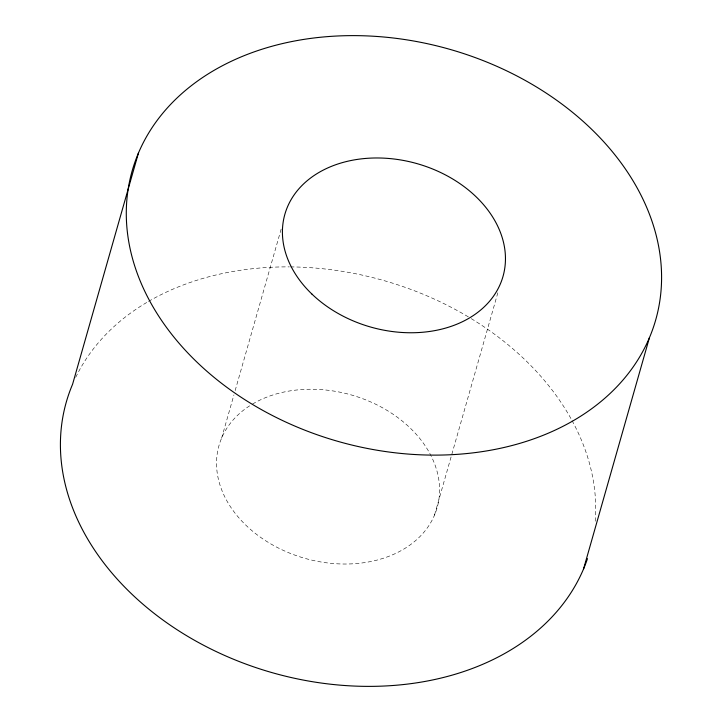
<?xml version="1.0" encoding="UTF-8"?>
<svg xmlns="http://www.w3.org/2000/svg" width="722" height="722" viewBox="0 0 722 722"><rect width="100%" height="100%" fill="white"/><g stroke="black" fill="none" stroke-linecap="round" stroke-linejoin="round"><path stroke-width="0.54" stroke-dasharray="3.61 2.71" d="M221.609 438.155L233.928 394.925M235.155 390.602L281.634 227.421M434.509 515.111L497.927 292.491M75.72 377.344A272.176 203.848 15.9 0 1 146.701 302.491M148.533 301.417A272.176 203.848 15.9 0 1 289.351 266.887M290.47 266.896A272.176 203.848 15.9 0 1 468.452 316.94M471.249 318.628A272.176 203.848 15.9 0 1 571.499 419.59M572.041 420.592A272.176 203.848 15.9 0 1 595.099 522.647M252.492 404.076A113.408 84.934 15.9 0 1 436.675 470.04A113.408 84.934 15.9 0 1 296.498 555.696A113.408 84.934 15.9 0 1 250.579 405.241"/><path stroke-width="1.08" d="M138.453 153.01L72.579 384.275A272.176 203.848 15.9 0 0 255.236 667.39A272.176 203.848 15.9 0 0 587.491 558.638M583.547 568.99L649.421 337.725A272.176 203.848 15.9 0 0 335.297 36.1A272.176 203.848 15.9 0 0 197.097 362.282A272.176 203.848 15.9 0 0 649.421 337.725M311.922 294.08A113.408 84.934 15.9 0 0 500.391 283.845A113.408 84.934 15.9 0 0 369.502 158.172A113.408 84.934 15.9 0 0 311.922 294.08"/></g></svg>
